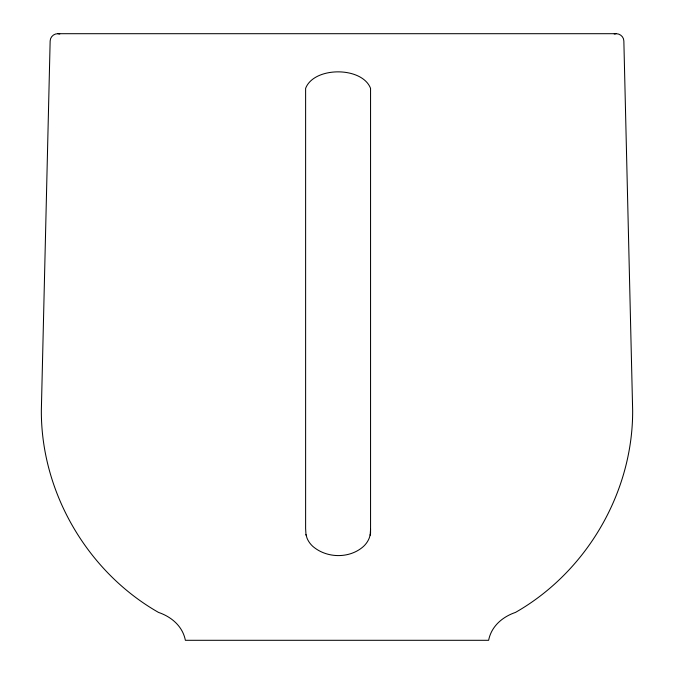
<?xml version="1.0" encoding="UTF-8"?>
<svg xmlns="http://www.w3.org/2000/svg" width="674" height="674" viewBox="0 0 674 674"><rect width="100%" height="100%" fill="white"/><g stroke="black" fill="none" stroke-linecap="round" stroke-linejoin="round"><path stroke-width="1.01" d="M370.557 533.201L370.557 88.353C362.132 66.355 314.042 66.355 305.617 88.353L305.617 528.534L305.979 534.575L306.973 538.012A26.185 21.189 10.4 0 0 312.601 546.184C326.578 558.46 349.595 558.906 363.572 546.361A26.185 21.189 -10.4 0 0 369.192 538.189L370.127 535.223L370.557 529.259M370.253 534.364L370.127 535.223M614.216 34.003C618.74 32.588 623.821 36.219 623.854 40.979L632.65 410.171C633.13 492.189 586.658 571.838 515.484 612.413C502.518 616.836 491.354 626.256 488.625 640.3L185.375 640.3C182.646 626.256 171.482 616.836 158.516 612.413C87.342 571.838 40.87 492.189 41.35 410.171L50.146 40.979C50.221 36.96 53.844 33.582 57.846 33.7L616.154 33.7M57.846 33.7L59.784 34.003M305.979 534.575L306.047 535.063"/></g></svg>
